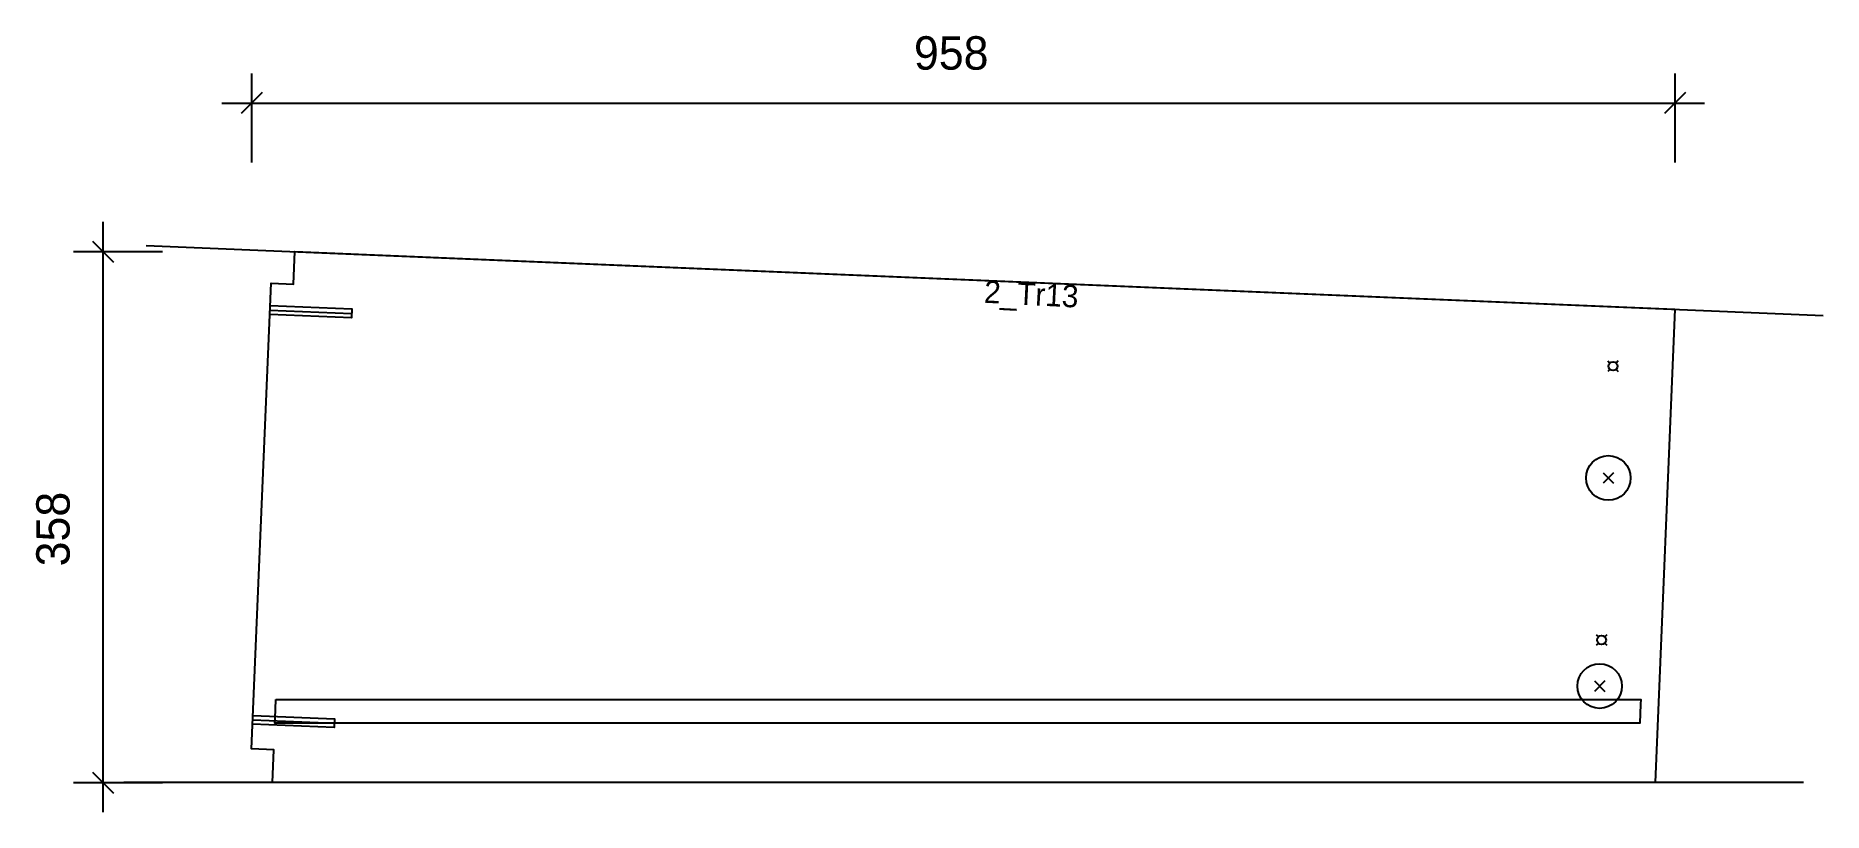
# Model space of a CAD drawing. Header units: millimetres. Extents: x -145 to 1058, y -20 to 503.
import ezdxf
from ezdxf.enums import TextEntityAlignment as Align

# ---------------------------------------------------------------- set-up
doc = ezdxf.new("R2010")
doc.units = ezdxf.units.MM
for name, color, linetype in [('CONTOUR', 7, 'CONTINUOUS'), ('CUT_RISER', 7, 'CONTINUOUS'), ('DIMLINES', 7, 'CONTINUOUS'), ('DIMLINESTEXT', 7, 'CONTINUOUS'), ('DRILLINGSOTHER', 7, 'CONTINUOUS'), ('DRILLINGSSIDE', 7, 'CONTINUOUS'), ('EXTRATREADBACKPROFILELINES', 7, 'CONTINUOUS'), ('EXTRATREADBACKPROFILELINESTEXT', 7, 'CONTINUOUS'), ('EXTRATREADFRONTPROFILELINES', 7, 'CONTINUOUS')]:
    doc.layers.add(name, color=color, linetype=linetype)

msp = doc.modelspace()

# ---------------------------------------------------------------- linework, layer by layer
at = {"layer": 'CONTOUR', "color": 0, "linetype": '0'}
msp.add_lwpolyline([(958.211, 318.65), (944.881, 0), (14.067, 0), (14.987, 21.981), (0, 22.608), (13.117, 336.168), (28.104, 335.541), (29.024, 357.522), (958.211, 318.65)], dxfattribs=at)
at = {"layer": 'CUT_RISER', "color": 1, "linetype": '1'}
msp.add_lwpolyline([(16.41, 56), (24.41, 56), (56.653, 56), (88.896, 56), (121.139, 56), (153.382, 56), (185.625, 56), (217.868, 56), (250.111, 56), (282.354, 56), (314.597, 56), (346.84, 56), (379.083, 56), (411.326, 56), (443.569, 56), (475.812, 56), (483.812, 56), (516.054, 56), (548.297, 56), (580.54, 56), (612.783, 56), (645.026, 56), (677.269, 56), (709.512, 56), (741.755, 56), (773.998, 56), (806.241, 56), (838.484, 56), (870.727, 56), (902.97, 56), (935.213, 56), (935.079, 52.8), (934.544, 40), (926.544, 40), (894.015, 40), (861.486, 40), (828.958, 40), (796.429, 40), (763.9, 40), (731.372, 40), (698.843, 40), (666.314, 40), (633.786, 40), (601.257, 40), (568.728, 40), (536.2, 40), (503.671, 40), (471.142, 40), (438.613, 40), (406.085, 40), (373.556, 40), (341.027, 40), (308.499, 40), (275.97, 40), (243.441, 40), (210.913, 40), (178.384, 40), (145.855, 40), (113.327, 40), (80.798, 40), (48.269, 40), (15.741, 40), (15.875, 43.2), (16.41, 56)], dxfattribs=at)
at = {"layer": 'DIMLINES', "color": 0}
for p, q in [((0, 477.522), (0, 417.522)), ((958.211, 477.522), (958.211, 417.522)), ((-20, 457.522), (978.211, 457.522)), ((7.071, 464.593), (-7.071, 450.451)), ((965.282, 464.593), (951.14, 450.451)), ((-100, -20), (-100, 377.522)), ((-107.071, 364.593), (-92.929, 350.451)), ((-120, 357.522), (-60, 357.522)), ((-120, 0), (-60, 0)), ((-107.071, 7.071), (-92.929, -7.071))]:
    msp.add_line(p, q, dxfattribs=at)
at = {"layer": 'DRILLINGSOTHER', "color": 3}
for p, q in [((914.453, 278.236), (913.039, 276.822)), ((913.04, 283.893), (914.454, 282.479)), ((918.695, 278.236), (920.109, 276.822)), ((920.11, 283.893), (918.696, 282.479)), ((916.962, 208.657), (909.891, 201.586)), ((909.892, 208.657), (916.961, 201.586)), ((905.326, 99.501), (906.74, 98.086)), ((912.396, 99.501), (910.982, 98.086)), ((906.739, 93.844), (905.325, 92.43)), ((910.981, 93.844), (912.395, 92.43)), ((911.098, 68.479), (904.027, 61.408)), ((904.028, 68.479), (911.097, 61.408))]:
    msp.add_line(p, q, dxfattribs=at)
for centre, radius in [((916.574, 280.357), 3), ((913.427, 205.122), 15), ((908.86, 95.965), 3), ((907.563, 64.943), 15)]:
    msp.add_circle(centre, radius, dxfattribs=at)
at = {"layer": 'DRILLINGSSIDE', "color": 3}
for p, q in [((12.365, 318.184), (67.317, 315.885)), ((0.822, 42.264), (55.774, 39.965))]:
    msp.add_line(p, q, dxfattribs=at)
at = {"layer": 'DRILLINGSSIDE', "color": 3, "linetype": '3'}
for points in [[(12.49, 321.181), (67.442, 318.882), (67.192, 312.888), (12.24, 315.186)], [(0.948, 45.261), (55.9, 42.962), (55.649, 36.968), (0.697, 39.267)]]:
    msp.add_lwpolyline(points, dxfattribs=at)
at = {"layer": 'EXTRATREADBACKPROFILELINES', "color": 2}
msp.add_line((-70.889, 361.702), (1058.124, 314.471), dxfattribs=at)
at = {"layer": 'EXTRATREADFRONTPROFILELINES', "color": 2}
msp.add_line((1044.881, 0), (-85.933, 0), dxfattribs=at)

# ---------------------------------------------------------------- texts
at = {"layer": 'DIMLINESTEXT'}
msp.add_text('958', height=22.5, dxfattribs=at).set_placement((445.92, 502.522), align=Align.TOP_LEFT)
msp.add_text('358', height=22.5, rotation=90, dxfattribs=at).set_placement((-145, 145.575), align=Align.TOP_LEFT)
at = {"layer": 'EXTRATREADBACKPROFILELINESTEXT'}
msp.add_text('2_Tr13', height=15, rotation=357, dxfattribs=at).set_placement((493.618, 338.086), align=Align.TOP_LEFT)

doc.saveas('drawing.dxf')
